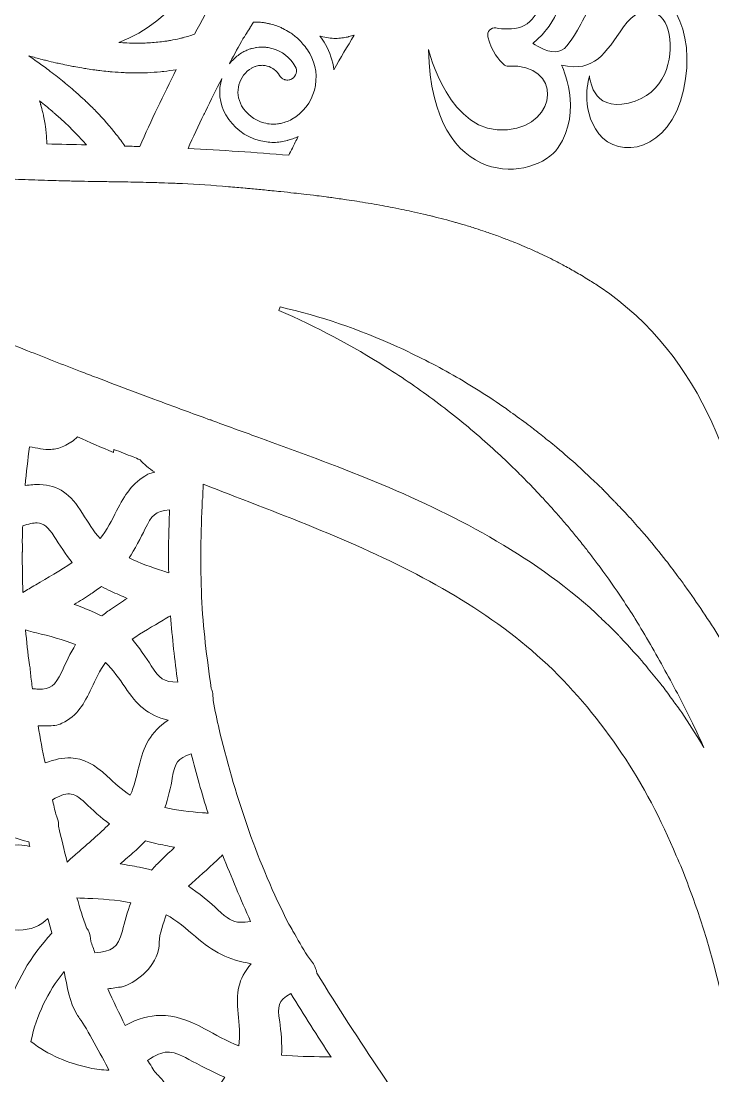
# Model space of a CAD drawing. Header units: millimetres. Extents: x -416 to 1516, y -417 to 43.
# Drawn here: x 455.3 to 493.3, y -119 to -61.1 of the extents above; entities that cross this region are included whole.
import ezdxf

# ---------------------------------------------------------------- set-up
doc = ezdxf.new("R2010")
doc.units = ezdxf.units.MM
doc.header["$MEASUREMENT"] = 0
doc.layers.add('Layer 3', color=7, linetype='Continuous')

msp = doc.modelspace()

# ---------------------------------------------------------------- linework, layer by layer
at = {"layer": 'Layer 3', "lineweight": 0}
for points, knots in [([(463.521, -62.174), (463.455, -62.185), (463.389, -62.197), (463.322, -62.208), (463.321, -62.208), (463.32, -62.208), (463.319, -62.208), (463.067, -62.246), (462.806, -62.275), (462.534, -62.295), (462.272, -62.313), (462, -62.323), (461.719, -62.324), (461.707, -62.324), (461.696, -62.325), (461.684, -62.325), (461.682, -62.325), (461.68, -62.325), (461.678, -62.325), (461.501, -62.325), (461.32, -62.319), (461.139, -62.312), (460.99, -62.306), (460.841, -62.298), (460.69, -62.288), (463.722, -61.117), (465.879, -58.173), (465.879, -54.733), (465.879, -54.552), (465.871, -54.372), (465.859, -54.194), (465.991, -54.403), (466.112, -54.61), (466.227, -54.816), (466.242, -54.843), (466.257, -54.869), (466.271, -54.896), (466.385, -55.102), (466.491, -55.306), (466.587, -55.508), (466.595, -55.524), (466.602, -55.539), (466.609, -55.555), (466.665, -55.675), (466.718, -55.793), (466.768, -55.911), (466.783, -55.945), (466.797, -55.979), (466.811, -56.013), (466.852, -56.113), (466.89, -56.211), (466.927, -56.309), (466.942, -56.351), (466.957, -56.392), (466.972, -56.434), (467.004, -56.525), (467.034, -56.615), (467.062, -56.705), (467.076, -56.748), (467.09, -56.791), (467.102, -56.834), (467.129, -56.925), (467.153, -57.015), (467.176, -57.105), (467.185, -57.144), (467.196, -57.183), (467.205, -57.221), (467.235, -57.346), (467.26, -57.469), (467.281, -57.59), (467.281, -57.592), (467.282, -57.594), (467.282, -57.596), (466.429, -58.982), (465.614, -60.393), (464.841, -61.831), (464.645, -61.903), (464.436, -61.966), (464.221, -62.024), (464.161, -62.039), (464.099, -62.053), (464.039, -62.068), (463.871, -62.108), (463.699, -62.143), (463.521, -62.174)], [0, 0, 0, 0, 1, 1, 1, 2, 2, 2, 3, 3, 3, 4, 4, 4, 5, 5, 5, 6, 6, 6, 7, 7, 7, 8, 8, 8, 9, 9, 9, 10, 10, 10, 11, 11, 11, 12, 12, 12, 13, 13, 13, 14, 14, 14, 15, 15, 15, 16, 16, 16, 17, 17, 17, 18, 18, 18, 19, 19, 19, 20, 20, 20, 21, 21, 21, 22, 22, 22, 23, 23, 23, 24, 24, 24, 25, 25, 25, 26, 26, 26, 27, 27, 27, 28, 28, 28, 28]), ([(490.885, -61.852), (490.674, -60.537), (489.408, -59.956), (488.382, -61.424), (487.357, -62.891), (486.815, -63.931), (484.975, -63.534), (484.975, -63.534), (486.188, -66.023), (484.795, -68.057), (483.559, -69.863), (477.86, -70.587), (477.679, -62.672), (477.679, -62.672), (478.818, -67.419), (482.021, -67.081), (484.87, -66.78), (485.002, -63.427), (482.072, -63.585), (481.969, -63.59), (481.869, -63.552), (481.792, -63.483), (481.57, -63.282), (481.139, -62.803), (480.939, -61.971), (480.873, -61.697), (481.105, -61.445), (481.378, -61.492), (481.763, -61.557), (482.296, -61.591), (482.775, -61.424), (483.649, -61.118), (484.342, -59.65), (482.925, -59.344), (481.911, -59.126), (480.85, -59.706), (480.329, -60.053), (480.146, -60.176), (479.898, -60.115), (479.787, -59.923), (479.787, -59.923), (479.18, -58.872), (479.18, -58.872), (479.067, -58.677), (479.139, -58.427), (479.337, -58.326), (479.959, -58.006), (481.265, -57.395), (482.322, -57.296), (484.282, -57.112), (486.423, -59.814), (483.408, -62.341), (483.408, -62.341), (484.131, -62.83), (484.644, -62.8), (485.156, -62.769), (485.398, -62.372), (485.85, -61.607), (486.302, -60.843), (486.905, -59.161), (488.865, -59.1), (490.825, -59.039), (492.422, -61.515), (491.669, -64.91), (490.915, -68.304), (488.111, -68.701), (487.026, -67.295), (485.94, -65.888), (486.513, -64.115), (486.513, -64.115), (486.513, -64.115), (486.604, -66.102), (488.654, -65.613), (490.704, -65.124), (491.096, -63.167), (490.885, -61.852)], [0, 0, 0, 0, 1, 1, 1, 2, 2, 2, 3, 3, 3, 4, 4, 4, 5, 5, 5, 6, 6, 6, 7, 7, 7, 8, 8, 8, 9, 9, 9, 10, 10, 10, 11, 11, 11, 12, 12, 12, 13, 13, 13, 14, 14, 14, 15, 15, 15, 16, 16, 16, 17, 17, 17, 18, 18, 18, 19, 19, 19, 20, 20, 20, 21, 21, 21, 22, 22, 22, 23, 23, 23, 24, 24, 24, 25, 25, 25, 25]), ([(470.182, -66.501), (470.077, -66.561), (469.966, -66.608), (469.855, -66.648), (469.822, -66.66), (469.788, -66.669), (469.755, -66.679), (469.671, -66.704), (469.586, -66.724), (469.5, -66.738), (469.466, -66.744), (469.431, -66.75), (469.397, -66.754), (469.28, -66.767), (469.162, -66.773), (469.044, -66.765), (468.913, -66.756), (468.781, -66.734), (468.651, -66.698), (468.131, -66.557), (467.697, -66.222), (467.429, -65.755), (467.013, -65.031), (467.264, -64.103), (467.989, -63.688), (467.994, -63.684), (468, -63.682), (468.005, -63.679), (468.057, -63.651), (468.11, -63.627), (468.165, -63.608), (468.186, -63.6), (468.207, -63.594), (468.228, -63.588), (468.271, -63.575), (468.316, -63.565), (468.36, -63.557), (468.381, -63.554), (468.401, -63.55), (468.422, -63.548), (468.485, -63.541), (468.549, -63.538), (468.614, -63.542), (468.614, -63.542), (468.614, -63.542), (468.615, -63.542), (468.687, -63.547), (468.759, -63.559), (468.831, -63.579), (469.118, -63.656), (469.357, -63.841), (469.505, -64.099), (469.524, -64.133), (469.549, -64.163), (469.575, -64.191), (469.582, -64.199), (469.591, -64.206), (469.599, -64.214), (469.619, -64.232), (469.639, -64.249), (469.662, -64.264), (469.672, -64.271), (469.682, -64.277), (469.693, -64.283), (469.716, -64.296), (469.74, -64.307), (469.765, -64.317), (469.775, -64.32), (469.784, -64.325), (469.794, -64.328), (469.83, -64.338), (469.866, -64.346), (469.903, -64.349), (469.903, -64.349), (469.903, -64.349), (469.903, -64.349), (469.945, -64.352), (469.988, -64.347), (470.03, -64.34), (470.042, -64.337), (470.053, -64.335), (470.065, -64.332), (470.104, -64.321), (470.143, -64.307), (470.18, -64.287), (470.182, -64.285), (470.185, -64.285), (470.188, -64.284), (470.428, -64.146), (470.511, -63.84), (470.373, -63.601), (470.092, -63.112), (469.638, -62.761), (469.094, -62.614), (469.09, -62.613), (469.087, -62.613), (469.084, -62.612), (468.997, -62.589), (468.909, -62.573), (468.821, -62.561), (468.797, -62.558), (468.773, -62.555), (468.749, -62.552), (468.579, -62.535), (468.409, -62.538), (468.241, -62.562), (468.218, -62.565), (468.195, -62.57), (468.172, -62.574), (468.117, -62.584), (468.062, -62.595), (468.008, -62.61), (467.982, -62.616), (467.957, -62.624), (467.931, -62.631), (467.877, -62.648), (467.825, -62.667), (467.772, -62.687), (467.75, -62.696), (467.728, -62.704), (467.706, -62.713), (467.632, -62.745), (467.56, -62.78), (467.49, -62.82), (467.307, -62.925), (467.15, -63.055), (467.005, -63.194), (466.917, -63.276), (466.833, -63.362), (466.76, -63.456), (466.759, -63.457), (466.758, -63.458), (466.757, -63.459), (466.776, -63.423), (466.796, -63.387), (466.815, -63.351), (467.04, -62.926), (467.268, -62.501), (467.502, -62.081), (467.526, -62.046), (467.552, -62.006), (467.577, -61.969), (467.605, -61.927), (467.633, -61.886), (467.661, -61.842), (467.672, -61.825), (467.683, -61.809), (467.695, -61.791), (467.704, -61.777), (467.714, -61.762), (467.723, -61.747), (467.739, -61.722), (467.755, -61.696), (467.771, -61.67), (467.778, -61.659), (467.785, -61.648), (467.792, -61.637), (467.806, -61.614), (467.82, -61.593), (467.834, -61.569), (467.842, -61.556), (467.85, -61.543), (467.858, -61.53), (467.865, -61.518), (467.872, -61.506), (467.88, -61.494), (467.888, -61.481), (467.895, -61.469), (467.903, -61.455), (467.937, -61.399), (467.971, -61.341), (468.005, -61.283), (468.028, -61.243), (468.051, -61.205), (468.074, -61.165), (468.074, -61.165), (468.074, -61.165), (468.075, -61.165), (468.207, -61.161), (468.34, -61.168), (468.471, -61.179), (468.521, -61.184), (468.571, -61.19), (468.621, -61.197), (468.7, -61.207), (468.777, -61.221), (468.855, -61.237), (468.916, -61.249), (468.977, -61.26), (469.038, -61.276), (469.144, -61.303), (469.25, -61.336), (469.353, -61.374), (469.402, -61.392), (469.45, -61.411), (469.498, -61.431), (469.561, -61.457), (469.623, -61.487), (469.685, -61.517), (469.82, -61.584), (469.952, -61.658), (470.078, -61.742), (470.079, -61.743), (470.08, -61.743), (470.081, -61.744), (470.157, -61.794), (470.231, -61.847), (470.303, -61.902), (470.387, -61.968), (470.469, -62.035), (470.547, -62.108), (470.571, -62.132), (470.594, -62.156), (470.617, -62.18), (470.699, -62.261), (470.776, -62.347), (470.849, -62.438), (470.87, -62.464), (470.891, -62.489), (470.912, -62.516), (471.001, -62.633), (471.085, -62.756), (471.161, -62.887), (471.513, -63.5), (471.605, -64.214), (471.42, -64.897), (471.235, -65.579), (470.795, -66.149), (470.182, -66.501)], [0, 0, 0, 0, 1, 1, 1, 2, 2, 2, 3, 3, 3, 4, 4, 4, 5, 5, 5, 6, 6, 6, 7, 7, 7, 8, 8, 8, 9, 9, 9, 10, 10, 10, 11, 11, 11, 12, 12, 12, 13, 13, 13, 14, 14, 14, 15, 15, 15, 16, 16, 16, 17, 17, 17, 18, 18, 18, 19, 19, 19, 20, 20, 20, 21, 21, 21, 22, 22, 22, 23, 23, 23, 24, 24, 24, 25, 25, 25, 26, 26, 26, 27, 27, 27, 28, 28, 28, 29, 29, 29, 30, 30, 30, 31, 31, 31, 32, 32, 32, 33, 33, 33, 34, 34, 34, 35, 35, 35, 36, 36, 36, 37, 37, 37, 38, 38, 38, 39, 39, 39, 40, 40, 40, 41, 41, 41, 42, 42, 42, 43, 43, 43, 44, 44, 44, 45, 45, 45, 46, 46, 46, 47, 47, 47, 48, 48, 48, 49, 49, 49, 50, 50, 50, 51, 51, 51, 52, 52, 52, 53, 53, 53, 54, 54, 54, 55, 55, 55, 56, 56, 56, 57, 57, 57, 58, 58, 58, 59, 59, 59, 60, 60, 60, 61, 61, 61, 62, 62, 62, 63, 63, 63, 64, 64, 64, 65, 65, 65, 66, 66, 66, 67, 67, 67, 68, 68, 68, 69, 69, 69, 70, 70, 70, 71, 71, 71, 72, 72, 72, 73, 73, 73, 74, 74, 74, 75, 75, 75, 76, 76, 76, 76]), ([(473.609, -61.878), (473.608, -61.878), (473.608, -61.879), (473.608, -61.879), (473.607, -61.88), (473.607, -61.88), (473.607, -61.881), (473.225, -62.508), (472.852, -63.14), (472.488, -63.779), (472.431, -63.296), (472.279, -62.824), (472.029, -62.389), (471.938, -62.23), (471.835, -62.08), (471.727, -61.936), (471.749, -61.942), (471.77, -61.951), (471.793, -61.957), (472.056, -62.028), (472.322, -62.063), (472.587, -62.063), (472.587, -62.063), (472.587, -62.063), (472.587, -62.063), (472.587, -62.063), (472.587, -62.063), (472.587, -62.063), (472.587, -62.063), (472.588, -62.063), (472.588, -62.063), (472.588, -62.063), (472.588, -62.063), (472.588, -62.063), (472.589, -62.063), (472.589, -62.063), (472.59, -62.063), (472.59, -62.063), (472.591, -62.063), (472.591, -62.063), (472.706, -62.063), (472.82, -62.053), (472.933, -62.039), (472.933, -62.039), (472.933, -62.039), (472.933, -62.039), (472.934, -62.039), (472.935, -62.039), (472.935, -62.039), (472.964, -62.036), (472.992, -62.032), (473.021, -62.027), (473.022, -62.027), (473.022, -62.027), (473.023, -62.027), (473.023, -62.027), (473.023, -62.027), (473.023, -62.027), (473.116, -62.012), (473.208, -61.994), (473.299, -61.971), (473.299, -61.971), (473.3, -61.971), (473.3, -61.97), (473.308, -61.968), (473.316, -61.967), (473.324, -61.965), (473.324, -61.965), (473.324, -61.965), (473.325, -61.965), (473.41, -61.942), (473.495, -61.916), (473.578, -61.887), (473.58, -61.886), (473.582, -61.886), (473.584, -61.885), (473.592, -61.882), (473.6, -61.881), (473.609, -61.878)], [0, 0, 0, 0, 1, 1, 1, 2, 2, 2, 3, 3, 3, 4, 4, 4, 5, 5, 5, 6, 6, 6, 7, 7, 7, 8, 8, 8, 9, 9, 9, 10, 10, 10, 11, 11, 11, 12, 12, 12, 13, 13, 13, 14, 14, 14, 15, 15, 15, 16, 16, 16, 17, 17, 17, 18, 18, 18, 19, 19, 19, 20, 20, 20, 21, 21, 21, 22, 22, 22, 23, 23, 23, 24, 24, 24, 25, 25, 25, 26, 26, 26, 26]), ([(458.913, -65.542), (458.908, -65.538), (458.903, -65.533), (458.899, -65.529), (458.897, -65.527), (458.896, -65.526), (458.894, -65.525), (458.893, -65.523), (458.892, -65.522), (458.891, -65.521), (458.821, -65.455), (458.749, -65.388), (458.677, -65.322), (458.676, -65.321), (458.675, -65.32), (458.674, -65.319), (458.672, -65.317), (458.67, -65.315), (458.668, -65.313), (458.662, -65.308), (458.656, -65.302), (458.65, -65.297), (458.574, -65.226), (458.495, -65.156), (458.417, -65.087), (458.412, -65.082), (458.406, -65.078), (458.402, -65.074), (458.4, -65.072), (458.398, -65.071), (458.397, -65.07), (458.396, -65.069), (458.395, -65.068), (458.394, -65.067), (458.162, -64.861), (457.922, -64.656), (457.674, -64.452), (457.672, -64.451), (457.671, -64.45), (457.67, -64.449), (457.667, -64.447), (457.665, -64.445), (457.663, -64.443), (457.647, -64.431), (457.632, -64.418), (457.617, -64.405), (457.615, -64.404), (457.614, -64.403), (457.613, -64.402), (457.612, -64.401), (457.611, -64.401), (457.61, -64.4), (457.36, -64.197), (457.101, -63.995), (456.835, -63.796), (456.833, -63.795), (456.832, -63.793), (456.83, -63.792), (456.827, -63.79), (456.824, -63.788), (456.821, -63.786), (456.812, -63.779), (456.804, -63.771), (456.794, -63.764), (456.787, -63.759), (456.781, -63.754), (456.774, -63.749), (456.768, -63.745), (456.762, -63.74), (456.756, -63.736), (456.754, -63.734), (456.752, -63.733), (456.75, -63.732), (456.749, -63.731), (456.747, -63.73), (456.746, -63.729), (456.637, -63.648), (456.526, -63.567), (456.414, -63.487), (456.413, -63.486), (456.411, -63.485), (456.41, -63.484), (456.408, -63.482), (456.406, -63.481), (456.404, -63.48), (456.19, -63.325), (455.973, -63.171), (455.749, -63.02), (455.756, -63.022), (455.763, -63.023), (455.771, -63.026), (456.01, -63.094), (456.247, -63.158), (456.484, -63.22), (456.568, -63.241), (456.651, -63.261), (456.735, -63.282), (456.895, -63.322), (457.056, -63.361), (457.216, -63.398), (457.312, -63.42), (457.407, -63.441), (457.503, -63.461), (457.65, -63.494), (457.796, -63.525), (457.942, -63.554), (458.04, -63.573), (458.137, -63.592), (458.235, -63.61), (458.377, -63.637), (458.519, -63.662), (458.66, -63.686), (458.757, -63.702), (458.853, -63.718), (458.949, -63.732), (459.092, -63.754), (459.233, -63.774), (459.375, -63.793), (459.466, -63.805), (459.557, -63.818), (459.647, -63.829), (459.8, -63.847), (459.95, -63.862), (460.101, -63.876), (460.177, -63.884), (460.254, -63.893), (460.329, -63.899), (460.55, -63.917), (460.769, -63.932), (460.985, -63.942), (461.088, -63.946), (461.187, -63.946), (461.289, -63.949), (461.421, -63.952), (461.554, -63.958), (461.684, -63.958), (461.877, -63.958), (462.066, -63.954), (462.253, -63.946), (462.254, -63.946), (462.255, -63.946), (462.256, -63.946), (462.257, -63.946), (462.257, -63.946), (462.258, -63.946), (462.504, -63.936), (462.742, -63.916), (462.977, -63.893), (462.977, -63.893), (462.977, -63.893), (462.977, -63.893), (463.038, -63.887), (463.099, -63.88), (463.159, -63.873), (463.159, -63.873), (463.159, -63.873), (463.16, -63.873), (463.387, -63.847), (463.611, -63.817), (463.828, -63.779), (463.828, -63.779), (463.829, -63.779), (463.829, -63.779), (463.833, -63.778), (463.838, -63.778), (463.842, -63.777), (463.14, -65.165), (462.467, -66.569), (461.838, -67.997), (461.566, -67.988), (461.294, -67.979), (461.023, -67.97), (460.875, -67.757), (460.718, -67.543), (460.551, -67.33), (460.217, -66.904), (459.846, -66.48), (459.439, -66.06), (459.436, -66.057), (459.432, -66.053), (459.429, -66.05), (459.264, -65.88), (459.09, -65.711), (458.913, -65.542)], [0, 0, 0, 0, 1, 1, 1, 2, 2, 2, 3, 3, 3, 4, 4, 4, 5, 5, 5, 6, 6, 6, 7, 7, 7, 8, 8, 8, 9, 9, 9, 10, 10, 10, 11, 11, 11, 12, 12, 12, 13, 13, 13, 14, 14, 14, 15, 15, 15, 16, 16, 16, 17, 17, 17, 18, 18, 18, 19, 19, 19, 20, 20, 20, 21, 21, 21, 22, 22, 22, 23, 23, 23, 24, 24, 24, 25, 25, 25, 26, 26, 26, 27, 27, 27, 28, 28, 28, 29, 29, 29, 30, 30, 30, 31, 31, 31, 32, 32, 32, 33, 33, 33, 34, 34, 34, 35, 35, 35, 36, 36, 36, 37, 37, 37, 38, 38, 38, 39, 39, 39, 40, 40, 40, 41, 41, 41, 42, 42, 42, 43, 43, 43, 44, 44, 44, 45, 45, 45, 46, 46, 46, 47, 47, 47, 48, 48, 48, 49, 49, 49, 50, 50, 50, 51, 51, 51, 52, 52, 52, 53, 53, 53, 54, 54, 54, 55, 55, 55, 56, 56, 56, 57, 57, 57, 58, 58, 58, 59, 59, 59, 60, 60, 60, 61, 61, 61, 61]), ([(428.726, -63.892), (428.842, -63.977), (428.958, -64.06), (429.076, -64.142), (429.076, -64.142), (429.076, -64.142), (429.076, -64.142), (429.114, -64.169), (429.153, -64.194), (429.191, -64.22), (429.192, -64.221), (429.192, -64.221), (429.192, -64.221), (431.014, -65.47), (432.992, -66.366), (435.08, -67.048), (435.094, -67.053), (435.108, -67.058), (435.122, -67.062), (435.355, -67.138), (435.59, -67.211), (435.826, -67.281), (435.869, -67.294), (435.912, -67.307), (435.955, -67.32), (436.171, -67.384), (436.389, -67.446), (436.608, -67.506), (436.673, -67.524), (436.738, -67.542), (436.804, -67.56), (437.007, -67.615), (437.21, -67.668), (437.415, -67.72), (437.499, -67.741), (437.584, -67.762), (437.669, -67.783), (437.859, -67.83), (438.049, -67.876), (438.24, -67.921), (438.345, -67.945), (438.45, -67.968), (438.554, -67.992), (438.73, -68.032), (438.905, -68.071), (439.082, -68.109), (439.21, -68.137), (439.339, -68.163), (439.467, -68.19), (439.624, -68.223), (439.779, -68.256), (439.936, -68.287), (440.104, -68.321), (440.272, -68.353), (440.44, -68.385), (440.561, -68.409), (440.682, -68.433), (440.804, -68.456), (441.097, -68.511), (441.391, -68.564), (441.686, -68.617), (441.687, -68.617), (441.689, -68.617), (441.69, -68.617), (442.917, -68.835), (444.111, -69.006), (445.288, -69.146), (445.398, -69.16), (445.509, -69.175), (445.619, -69.187), (445.656, -69.192), (445.692, -69.195), (445.729, -69.199), (446.172, -69.248), (446.612, -69.293), (447.051, -69.335), (447.08, -69.337), (447.11, -69.341), (447.139, -69.344), (447.274, -69.356), (447.409, -69.368), (447.545, -69.379), (447.91, -69.412), (448.274, -69.442), (448.638, -69.469), (448.658, -69.47), (448.678, -69.472), (448.698, -69.474), (448.7, -69.474), (448.701, -69.474), (448.703, -69.474), (449.084, -69.502), (449.466, -69.529), (449.847, -69.553), (449.993, -69.562), (450.139, -69.571), (450.285, -69.58), (450.288, -69.58), (450.291, -69.58), (450.294, -69.58), (450.441, -69.589), (450.589, -69.596), (450.736, -69.604), (450.906, -69.614), (451.076, -69.624), (451.246, -69.633), (451.497, -69.646), (451.749, -69.659), (452.001, -69.671), (452.013, -69.671), (452.026, -69.672), (452.038, -69.673), (452.056, -69.673), (452.074, -69.674), (452.092, -69.675), (452.093, -69.675), (452.094, -69.675), (452.095, -69.675), (452.126, -69.677), (452.157, -69.678), (452.188, -69.68), (452.189, -69.68), (452.19, -69.68), (452.191, -69.68), (452.654, -69.701), (453.121, -69.721), (453.589, -69.739), (453.589, -69.739), (453.59, -69.739), (453.59, -69.739), (453.69, -69.743), (453.79, -69.746), (453.89, -69.75), (453.892, -69.75), (453.894, -69.75), (453.896, -69.75), (454.388, -69.769), (454.882, -69.786), (455.38, -69.804), (455.846, -69.82), (456.315, -69.836), (456.79, -69.852), (457.201, -69.866), (457.602, -69.876), (457.998, -69.885), (458.141, -69.889), (458.28, -69.891), (458.421, -69.894), (458.681, -69.899), (458.94, -69.904), (459.196, -69.909), (459.41, -69.912), (459.621, -69.915), (459.832, -69.919), (460.105, -69.923), (460.378, -69.927), (460.649, -69.931), (460.885, -69.935), (461.121, -69.939), (461.357, -69.944), (461.52, -69.947), (461.685, -69.95), (461.849, -69.954), (462.078, -69.958), (462.309, -69.965), (462.54, -69.971), (462.696, -69.975), (462.852, -69.979), (463.009, -69.984), (463.262, -69.992), (463.519, -70.003), (463.777, -70.014), (463.911, -70.019), (464.044, -70.024), (464.18, -70.03), (464.99, -70.068), (465.826, -70.121), (466.71, -70.199), (467.011, -70.225), (467.314, -70.253), (467.616, -70.28), (467.709, -70.289), (467.801, -70.297), (467.893, -70.305), (468.022, -70.317), (468.15, -70.329), (468.279, -70.342), (468.548, -70.367), (468.818, -70.393), (469.089, -70.42), (469.253, -70.437), (469.417, -70.453), (469.581, -70.47), (469.821, -70.495), (470.061, -70.521), (470.301, -70.548), (470.478, -70.567), (470.655, -70.587), (470.832, -70.607), (471.07, -70.635), (471.308, -70.664), (471.547, -70.694), (471.718, -70.715), (471.889, -70.735), (472.06, -70.758), (472.164, -70.771), (472.269, -70.787), (472.373, -70.801), (472.644, -70.837), (472.916, -70.874), (473.187, -70.914), (473.376, -70.941), (473.565, -70.972), (473.754, -71.002), (473.962, -71.034), (474.171, -71.067), (474.379, -71.101), (474.588, -71.136), (474.796, -71.174), (475.004, -71.211), (475.192, -71.245), (475.38, -71.279), (475.568, -71.315), (475.784, -71.356), (476, -71.398), (476.215, -71.442), (476.393, -71.479), (476.571, -71.517), (476.749, -71.556), (476.97, -71.604), (477.191, -71.651), (477.41, -71.703), (477.56, -71.738), (477.708, -71.776), (477.857, -71.813), (477.873, -71.816), (477.888, -71.82), (477.904, -71.824), (478.322, -71.927), (478.739, -72.037), (479.153, -72.155), (479.222, -72.174), (479.29, -72.194), (479.358, -72.213), (479.449, -72.239), (479.541, -72.263), (479.632, -72.29), (479.85, -72.355), (480.067, -72.426), (480.285, -72.495), (480.451, -72.549), (480.618, -72.602), (480.784, -72.658), (480.999, -72.731), (481.214, -72.806), (481.427, -72.884), (481.546, -72.927), (481.665, -72.972), (481.783, -73.017), (481.83, -73.034), (481.877, -73.051), (481.924, -73.069), (482.136, -73.15), (482.347, -73.232), (482.557, -73.318), (482.724, -73.386), (482.889, -73.459), (483.055, -73.53), (483.261, -73.619), (483.467, -73.706), (483.671, -73.8), (483.672, -73.8), (483.672, -73.801), (483.673, -73.801), (483.994, -73.949), (484.311, -74.104), (484.627, -74.265), (484.766, -74.337), (484.904, -74.412), (485.042, -74.486), (485.273, -74.61), (485.503, -74.737), (485.731, -74.868), (485.85, -74.937), (485.969, -75.005), (486.087, -75.076), (486.214, -75.152), (486.339, -75.23), (486.465, -75.307), (486.674, -75.438), (486.883, -75.57), (487.089, -75.708), (487.094, -75.711), (487.099, -75.714), (487.104, -75.717), (487.104, -75.717), (487.105, -75.718), (487.105, -75.718), (492.747, -79.507), (494.99, -86.137), (495.504, -92.358), (495.658, -94.215), (495.461, -95.828), (495.04, -97.308), (494.597, -96.516), (494.141, -95.734), (493.668, -94.967), (493.06, -93.994), (492.428, -93.048), (491.745, -92.094), (491.609, -91.903), (491.465, -91.717), (491.323, -91.529), (491.119, -91.253), (490.918, -90.974), (490.706, -90.703), (490.706, -90.703), (490.706, -90.703), (490.706, -90.703), (490.369, -90.271), (490.022, -89.847), (489.668, -89.43), (489.665, -89.426), (489.661, -89.422), (489.658, -89.418), (489.656, -89.416), (489.655, -89.415), (489.653, -89.413), (489.653, -89.412), (489.652, -89.411), (489.651, -89.411), (489.641, -89.398), (489.631, -89.385), (489.62, -89.373), (489.617, -89.368), (489.613, -89.363), (489.609, -89.359), (489.546, -89.284), (489.478, -89.213), (489.414, -89.139), (489.411, -89.135), (489.407, -89.131), (489.404, -89.127), (489.385, -89.105), (489.365, -89.084), (489.346, -89.062), (489.345, -89.06), (489.343, -89.058), (489.342, -89.057), (489.091, -88.767), (488.838, -88.479), (488.579, -88.197), (488.575, -88.194), (488.572, -88.19), (488.569, -88.187), (488.566, -88.184), (488.564, -88.182), (488.562, -88.179), (488.562, -88.179), (488.561, -88.179), (488.561, -88.178), (488.356, -87.956), (488.145, -87.74), (487.936, -87.523), (487.933, -87.52), (487.93, -87.517), (487.928, -87.514), (487.906, -87.491), (487.884, -87.468), (487.862, -87.445), (487.721, -87.299), (487.582, -87.151), (487.439, -87.007), (487.378, -86.946), (487.32, -86.882), (487.258, -86.821), (487.258, -86.821), (487.258, -86.821), (487.258, -86.821), (487.258, -86.821), (487.258, -86.821), (487.258, -86.821), (487.255, -86.818), (487.253, -86.815), (487.25, -86.813), (487.017, -86.582), (486.776, -86.361), (486.538, -86.136), (486.44, -86.044), (486.344, -85.949), (486.245, -85.858), (486.242, -85.855), (486.238, -85.851), (486.234, -85.848), (486.231, -85.845), (486.228, -85.843), (486.226, -85.84), (486.225, -85.84), (486.224, -85.839), (486.223, -85.838), (486.156, -85.776), (486.091, -85.71), (486.023, -85.648), (486.022, -85.647), (486.021, -85.646), (486.02, -85.645), (485.646, -85.304), (485.264, -84.973), (484.878, -84.647), (484.832, -84.606), (484.786, -84.565), (484.738, -84.525), (484.721, -84.51), (484.704, -84.494), (484.686, -84.479), (484.683, -84.477), (484.68, -84.475), (484.678, -84.473), (484.605, -84.412), (484.528, -84.355), (484.455, -84.295), (484.432, -84.276), (484.408, -84.258), (484.386, -84.239), (484.153, -84.05), (483.919, -83.863), (483.683, -83.679), (483.674, -83.671), (483.664, -83.663), (483.655, -83.656), (483.603, -83.616), (483.553, -83.573), (483.501, -83.534), (483.443, -83.489), (483.388, -83.441), (483.329, -83.396), (483.304, -83.377), (483.277, -83.359), (483.251, -83.339), (483.217, -83.313), (483.182, -83.289), (483.148, -83.264), (482.831, -83.025), (482.51, -82.792), (482.187, -82.562), (482.101, -82.502), (482.018, -82.437), (481.932, -82.376), (480.99, -81.717), (480.017, -81.106), (479.026, -80.533), (478.031, -79.966), (477.007, -79.454), (475.973, -78.977), (473.898, -78.033), (471.739, -77.294), (469.539, -76.798), (469.539, -76.798), (469.539, -76.799), (469.539, -76.799), (469.539, -76.799), (469.539, -76.799), (469.539, -76.799), (469.539, -76.799), (469.539, -76.799), (469.538, -76.799), (469.538, -76.799), (469.538, -76.799), (469.538, -76.799), (469.538, -76.799), (469.538, -76.798), (469.538, -76.798), (469.538, -76.798), (469.538, -76.799), (469.538, -76.799), (469.538, -76.799), (469.538, -76.799), (469.538, -76.799), (469.538, -76.799), (469.538, -76.799), (469.538, -76.798), (469.538, -76.798), (469.538, -76.799), (469.538, -76.799), (469.538, -76.799), (469.477, -76.985), (469.477, -76.985), (471.532, -77.884), (473.497, -78.929), (475.362, -80.11), (476.293, -80.701), (477.2, -81.325), (478.075, -81.987), (478.956, -82.64), (479.812, -83.323), (480.63, -84.047), (481.015, -84.384), (481.392, -84.728), (481.765, -85.077), (481.892, -85.197), (482.016, -85.32), (482.143, -85.441), (482.383, -85.672), (482.622, -85.903), (482.856, -86.139), (483.007, -86.291), (483.156, -86.446), (483.305, -86.6), (483.507, -86.809), (483.708, -87.02), (483.905, -87.232), (484.064, -87.404), (484.222, -87.577), (484.379, -87.751), (484.558, -87.95), (484.734, -88.151), (484.91, -88.353), (485.072, -88.541), (485.235, -88.729), (485.394, -88.92), (485.554, -89.111), (485.71, -89.304), (485.867, -89.498), (486.032, -89.701), (486.197, -89.904), (486.358, -90.11), (486.497, -90.288), (486.632, -90.47), (486.769, -90.651), (487.2, -91.222), (487.621, -91.8), (488.024, -92.39), (488.122, -92.535), (488.219, -92.682), (488.317, -92.828), (488.555, -93.187), (488.793, -93.547), (489.021, -93.912), (489.021, -93.913), (489.022, -93.914), (489.022, -93.915), (489.586, -94.821), (490.125, -95.783), (490.653, -96.738), (491.183, -97.691), (491.689, -98.653), (492.16, -99.625), (492.377, -100.067), (492.582, -100.514), (492.781, -100.962), (492.781, -100.962), (492.554, -100.559), (492.554, -100.559), (492.554, -100.559), (491.575, -99.052), (491.575, -99.052), (491.414, -98.819), (491.241, -98.596), (491.075, -98.367), (490.894, -98.12), (490.72, -97.868), (490.532, -97.625), (490.53, -97.622), (490.528, -97.62), (490.526, -97.617), (490.524, -97.615), (490.523, -97.614), (490.522, -97.612), (490.522, -97.612), (490.521, -97.611), (490.52, -97.61), (490.504, -97.589), (490.486, -97.568), (490.469, -97.546), (490.467, -97.543), (490.464, -97.54), (490.462, -97.537), (490.226, -97.236), (489.981, -96.942), (489.736, -96.647), (489.629, -96.519), (489.528, -96.386), (489.419, -96.259), (489.418, -96.257), (489.416, -96.255), (489.415, -96.253), (489.415, -96.253), (489.415, -96.253), (489.415, -96.253), (489.415, -96.253), (489.415, -96.253), (489.415, -96.253), (489.415, -96.253), (489.415, -96.253), (489.415, -96.253), (489.413, -96.25), (489.41, -96.248), (489.408, -96.245), (489.407, -96.244), (489.405, -96.242), (489.404, -96.241), (489.403, -96.24), (489.402, -96.239), (489.402, -96.238), (489.358, -96.188), (489.313, -96.139), (489.269, -96.089), (489.268, -96.088), (489.267, -96.086), (489.265, -96.084), (488.973, -95.75), (488.672, -95.422), (488.367, -95.098), (488.311, -95.039), (488.258, -94.976), (488.202, -94.916), (488.193, -94.907), (488.185, -94.897), (488.176, -94.888), (488.176, -94.888), (488.176, -94.888), (488.176, -94.888), (488.174, -94.886), (488.171, -94.884), (488.169, -94.882), (488.168, -94.88), (488.167, -94.879), (488.166, -94.878), (488.165, -94.877), (488.164, -94.877), (488.164, -94.876), (488.145, -94.857), (488.126, -94.838), (488.107, -94.819), (488.105, -94.817), (488.102, -94.814), (488.1, -94.812), (487.81, -94.514), (487.51, -94.225), (487.209, -93.937), (487.095, -93.829), (486.988, -93.714), (486.874, -93.607), (486.869, -93.603), (486.865, -93.599), (486.861, -93.595), (485.061, -91.971), (483.087, -90.583), (481.031, -89.417), (476.917, -87.062), (472.56, -85.486), (468.315, -83.941), (467.458, -83.632), (466.603, -83.321), (465.749, -83.009), (465.749, -83.005), (465.75, -83.001), (465.75, -82.998), (465.726, -82.993), (465.701, -82.988), (465.677, -82.983), (465.645, -82.971), (465.612, -82.959), (465.579, -82.947), (465.149, -82.79), (464.719, -82.632), (464.289, -82.474), (463.727, -82.267), (463.166, -82.06), (462.605, -81.851), (462.217, -81.707), (461.829, -81.562), (461.441, -81.416), (460.785, -81.17), (460.131, -80.922), (459.477, -80.672), (459.179, -80.558), (458.88, -80.445), (458.582, -80.33), (457.615, -79.957), (456.65, -79.58), (455.689, -79.197), (451.527, -77.538), (447.428, -75.75), (443.469, -73.708), (439.513, -71.665), (435.696, -69.368), (432.143, -66.72), (432.141, -66.719), (432.14, -66.718), (432.138, -66.716), (431.69, -66.382), (431.248, -66.039), (430.81, -65.692), (430.721, -65.621), (430.633, -65.55), (430.544, -65.479), (430.386, -65.352), (430.231, -65.221), (430.074, -65.092), (429.804, -64.871), (429.531, -64.652), (429.265, -64.426), (429.264, -64.425), (429.264, -64.425), (429.263, -64.424), (429.263, -64.424), (429.263, -64.424), (429.263, -64.424), (428.894, -64.111), (428.529, -63.795), (428.168, -63.473), (428.352, -63.618), (428.538, -63.756), (428.726, -63.892)], [0, 0, 0, 0, 1, 1, 1, 2, 2, 2, 3, 3, 3, 4, 4, 4, 5, 5, 5, 6, 6, 6, 7, 7, 7, 8, 8, 8, 9, 9, 9, 10, 10, 10, 11, 11, 11, 12, 12, 12, 13, 13, 13, 14, 14, 14, 15, 15, 15, 16, 16, 16, 17, 17, 17, 18, 18, 18, 19, 19, 19, 20, 20, 20, 21, 21, 21, 22, 22, 22, 23, 23, 23, 24, 24, 24, 25, 25, 25, 26, 26, 26, 27, 27, 27, 28, 28, 28, 29, 29, 29, 30, 30, 30, 31, 31, 31, 32, 32, 32, 33, 33, 33, 34, 34, 34, 35, 35, 35, 36, 36, 36, 37, 37, 37, 38, 38, 38, 39, 39, 39, 40, 40, 40, 41, 41, 41, 42, 42, 42, 43, 43, 43, 44, 44, 44, 45, 45, 45, 46, 46, 46, 47, 47, 47, 48, 48, 48, 49, 49, 49, 50, 50, 50, 51, 51, 51, 52, 52, 52, 53, 53, 53, 54, 54, 54, 55, 55, 55, 56, 56, 56, 57, 57, 57, 58, 58, 58, 59, 59, 59, 60, 60, 60, 61, 61, 61, 62, 62, 62, 63, 63, 63, 64, 64, 64, 65, 65, 65, 66, 66, 66, 67, 67, 67, 68, 68, 68, 69, 69, 69, 70, 70, 70, 71, 71, 71, 72, 72, 72, 73, 73, 73, 74, 74, 74, 75, 75, 75, 76, 76, 76, 77, 77, 77, 78, 78, 78, 79, 79, 79, 80, 80, 80, 81, 81, 81, 82, 82, 82, 83, 83, 83, 84, 84, 84, 85, 85, 85, 86, 86, 86, 87, 87, 87, 88, 88, 88, 89, 89, 89, 90, 90, 90, 91, 91, 91, 92, 92, 92, 93, 93, 93, 94, 94, 94, 95, 95, 95, 96, 96, 96, 97, 97, 97, 98, 98, 98, 99, 99, 99, 100, 100, 100, 101, 101, 101, 102, 102, 102, 103, 103, 103, 104, 104, 104, 105, 105, 105, 106, 106, 106, 107, 107, 107, 108, 108, 108, 109, 109, 109, 110, 110, 110, 111, 111, 111, 112, 112, 112, 113, 113, 113, 114, 114, 114, 115, 115, 115, 116, 116, 116, 117, 117, 117, 118, 118, 118, 119, 119, 119, 120, 120, 120, 121, 121, 121, 122, 122, 122, 123, 123, 123, 124, 124, 124, 125, 125, 125, 126, 126, 126, 127, 127, 127, 128, 128, 128, 129, 129, 129, 130, 130, 130, 131, 131, 131, 132, 132, 132, 133, 133, 133, 134, 134, 134, 135, 135, 135, 136, 136, 136, 137, 137, 137, 138, 138, 138, 139, 139, 139, 140, 140, 140, 141, 141, 141, 142, 142, 142, 143, 143, 143, 144, 144, 144, 145, 145, 145, 146, 146, 146, 147, 147, 147, 148, 148, 148, 149, 149, 149, 150, 150, 150, 151, 151, 151, 152, 152, 152, 153, 153, 153, 154, 154, 154, 155, 155, 155, 156, 156, 156, 157, 157, 157, 158, 158, 158, 159, 159, 159, 160, 160, 160, 161, 161, 161, 162, 162, 162, 163, 163, 163, 164, 164, 164, 165, 165, 165, 166, 166, 166, 167, 167, 167, 168, 168, 168, 169, 169, 169, 170, 170, 170, 171, 171, 171, 172, 172, 172, 173, 173, 173, 174, 174, 174, 175, 175, 175, 176, 176, 176, 177, 177, 177, 178, 178, 178, 179, 179, 179, 180, 180, 180, 181, 181, 181, 182, 182, 182, 183, 183, 183, 184, 184, 184, 185, 185, 185, 186, 186, 186, 187, 187, 187, 188, 188, 188, 189, 189, 189, 190, 190, 190, 191, 191, 191, 192, 192, 192, 193, 193, 193, 194, 194, 194, 195, 195, 195, 196, 196, 196, 197, 197, 197, 198, 198, 198, 199, 199, 199, 200, 200, 200, 201, 201, 201, 202, 202, 202, 203, 203, 203, 204, 204, 204, 205, 205, 205, 206, 206, 206, 207, 207, 207, 208, 208, 208, 209, 209, 209, 210, 210, 210, 211, 211, 211, 212, 212, 212, 213, 213, 213, 214, 214, 214, 215, 215, 215, 216, 216, 216, 217, 217, 217, 218, 218, 218, 219, 219, 219, 220, 220, 220, 221, 221, 221, 222, 222, 222, 223, 223, 223, 224, 224, 224, 225, 225, 225, 226, 226, 226, 227, 227, 227, 228, 228, 228, 229, 229, 229, 230, 230, 230, 231, 231, 231, 232, 232, 232, 233, 233, 233, 234, 234, 234, 235, 235, 235, 236, 236, 236, 237, 237, 237, 238, 238, 238, 238]), ([(465.363, -66.231), (465.39, -66.176), (465.417, -66.121), (465.444, -66.066), (465.737, -65.461), (466.035, -64.86), (466.341, -64.264), (466.144, -64.906), (466.2, -65.625), (466.56, -66.252), (466.961, -66.952), (467.611, -67.453), (468.389, -67.663), (468.651, -67.735), (468.918, -67.77), (469.183, -67.77), (469.183, -67.77), (469.183, -67.77), (469.183, -67.77), (469.183, -67.77), (469.183, -67.77), (469.183, -67.77), (469.183, -67.77), (469.183, -67.77), (469.183, -67.77), (469.183, -67.77), (469.184, -67.77), (469.184, -67.77), (469.185, -67.77), (469.187, -67.769), (469.189, -67.769), (469.189, -67.769), (469.189, -67.769), (469.19, -67.769), (469.316, -67.769), (469.441, -67.759), (469.566, -67.742), (469.566, -67.742), (469.566, -67.742), (469.566, -67.742), (469.574, -67.741), (469.582, -67.739), (469.591, -67.737), (469.591, -67.737), (469.592, -67.737), (469.592, -67.737), (469.712, -67.72), (469.83, -67.695), (469.947, -67.663), (469.947, -67.662), (469.948, -67.662), (469.948, -67.662), (469.949, -67.662), (469.95, -67.662), (469.951, -67.662), (469.957, -67.66), (469.964, -67.657), (469.97, -67.656), (469.971, -67.655), (469.972, -67.655), (469.972, -67.655), (470.062, -67.63), (470.15, -67.603), (470.237, -67.569), (470.238, -67.569), (470.238, -67.569), (470.238, -67.569), (470.336, -67.532), (470.433, -67.491), (470.528, -67.443), (470.422, -67.655), (470.317, -67.867), (470.211, -68.08), (470.146, -68.212), (470.078, -68.343), (470.013, -68.476), (468.171, -68.315), (466.33, -68.198), (464.487, -68.109), (464.771, -67.479), (465.064, -66.853), (465.363, -66.231)], [0, 0, 0, 0, 1, 1, 1, 2, 2, 2, 3, 3, 3, 4, 4, 4, 5, 5, 5, 6, 6, 6, 7, 7, 7, 8, 8, 8, 9, 9, 9, 10, 10, 10, 11, 11, 11, 12, 12, 12, 13, 13, 13, 14, 14, 14, 15, 15, 15, 16, 16, 16, 17, 17, 17, 18, 18, 18, 19, 19, 19, 20, 20, 20, 21, 21, 21, 22, 22, 22, 23, 23, 23, 24, 24, 24, 25, 25, 25, 26, 26, 26, 27, 27, 27, 27]), ([(458.914, -67.907), (458.191, -67.887), (457.468, -67.869), (456.743, -67.851), (456.74, -67.653), (456.729, -67.457), (456.711, -67.262), (456.71, -67.257), (456.71, -67.253), (456.709, -67.248), (456.709, -67.248), (456.709, -67.247), (456.709, -67.246), (456.705, -67.204), (456.697, -67.163), (456.693, -67.121), (456.691, -67.109), (456.69, -67.096), (456.688, -67.083), (456.677, -66.99), (456.666, -66.897), (456.653, -66.805), (456.647, -66.769), (456.644, -66.732), (456.638, -66.696), (456.638, -66.691), (456.636, -66.687), (456.636, -66.682), (456.635, -66.681), (456.635, -66.68), (456.635, -66.68), (456.614, -66.553), (456.586, -66.428), (456.56, -66.303), (456.558, -66.294), (456.556, -66.285), (456.554, -66.277), (456.543, -66.226), (456.534, -66.173), (456.522, -66.122), (456.522, -66.122), (456.522, -66.121), (456.522, -66.121), (456.488, -65.978), (456.447, -65.839), (456.406, -65.699), (456.404, -65.694), (456.403, -65.688), (456.401, -65.682), (456.392, -65.653), (456.386, -65.623), (456.377, -65.594), (456.367, -65.561), (456.359, -65.526), (456.348, -65.492), (456.348, -65.493), (456.349, -65.493), (456.349, -65.493), (456.581, -65.676), (456.804, -65.861), (457.02, -66.046), (457.065, -66.083), (457.108, -66.121), (457.151, -66.159), (457.323, -66.308), (457.488, -66.457), (457.65, -66.607), (457.705, -66.658), (457.76, -66.709), (457.814, -66.761), (457.963, -66.902), (458.105, -67.044), (458.244, -67.186), (458.295, -67.237), (458.348, -67.289), (458.397, -67.341), (458.576, -67.528), (458.748, -67.715), (458.91, -67.903), (458.911, -67.904), (458.912, -67.906), (458.914, -67.907)], [0, 0, 0, 0, 1, 1, 1, 2, 2, 2, 3, 3, 3, 4, 4, 4, 5, 5, 5, 6, 6, 6, 7, 7, 7, 8, 8, 8, 9, 9, 9, 10, 10, 10, 11, 11, 11, 12, 12, 12, 13, 13, 13, 14, 14, 14, 15, 15, 15, 16, 16, 16, 17, 17, 17, 18, 18, 18, 19, 19, 19, 20, 20, 20, 21, 21, 21, 22, 22, 22, 23, 23, 23, 24, 24, 24, 25, 25, 25, 26, 26, 26, 27, 27, 27, 27]), ([(462.275, -85.977), (461.431, -86.476), (461.019, -87.089), (460.571, -87.985), (460.332, -88.463), (460.015, -89.064), (459.675, -89.509), (459.282, -89.092), (459.008, -88.612), (458.703, -88.126), (458.031, -87.058), (457.39, -86.564), (456.347, -86.538), (456.107, -86.532), (455.844, -86.551), (455.556, -86.593), (455.622, -85.882), (455.698, -85.167), (455.79, -84.463), (456.207, -84.546), (456.583, -84.633), (456.967, -84.613), (457.197, -84.601), (457.431, -84.551), (457.677, -84.438), (457.678, -84.438), (457.678, -84.438), (457.679, -84.437), (457.818, -84.374), (457.944, -84.299), (458.064, -84.217), (458.072, -84.211), (458.081, -84.206), (458.089, -84.201), (458.21, -84.117), (458.323, -84.024), (458.431, -83.924), (458.431, -83.924), (458.432, -83.924), (458.432, -83.923), (459.081, -84.218), (459.734, -84.503), (460.391, -84.776), (460.391, -84.776), (460.426, -84.615), (460.426, -84.615), (460.774, -84.753), (461.122, -84.887), (461.471, -85.024), (461.6, -85.075), (461.728, -85.127), (461.857, -85.178), (461.857, -85.178), (461.858, -85.178), (461.858, -85.178), (462.072, -85.426), (462.331, -85.651), (462.666, -85.861), (462.534, -85.905), (462.399, -85.903), (462.275, -85.977)], [0, 0, 0, 0, 1, 1, 1, 2, 2, 2, 3, 3, 3, 4, 4, 4, 5, 5, 5, 6, 6, 6, 7, 7, 7, 8, 8, 8, 9, 9, 9, 10, 10, 10, 11, 11, 11, 12, 12, 12, 13, 13, 13, 14, 14, 14, 15, 15, 15, 16, 16, 16, 17, 17, 17, 18, 18, 18, 19, 19, 19, 20, 20, 20, 20]), ([(465.306, -86.873), (465.312, -86.761), (465.319, -86.644), (465.327, -86.526), (465.917, -86.753), (466.507, -86.981), (467.096, -87.208), (471.299, -88.824), (475.444, -90.434), (479.138, -92.65), (480.989, -93.746), (482.702, -95.01), (484.229, -96.44), (485.743, -97.894), (487.099, -99.518), (488.275, -101.277), (489.469, -103.025), (490.434, -104.939), (491.274, -106.905), (491.716, -107.88), (492.062, -108.899), (492.435, -109.908), (492.435, -109.908), (492.924, -111.45), (492.924, -111.45), (493.095, -111.961), (493.21, -112.492), (493.362, -113.011), (493.91, -115.104), (494.367, -117.237), (494.652, -119.404), (494.655, -119.424), (494.658, -119.443), (494.661, -119.463), (495.206, -123.167), (493.219, -126.793), (489.791, -128.299), (489.523, -128.417), (489.251, -128.534), (488.978, -128.65), (488.939, -128.667), (488.9, -128.683), (488.861, -128.7), (488.593, -128.814), (488.323, -128.926), (488.054, -129.036), (488.018, -129.051), (487.982, -129.066), (487.947, -129.08), (487.56, -129.238), (487.173, -129.389), (486.789, -129.537), (486.693, -129.573), (486.597, -129.61), (486.501, -129.646), (486.111, -129.793), (485.724, -129.935), (485.347, -130.065), (485.347, -130.065), (485.347, -130.065), (485.347, -130.065), (485.337, -130.068), (485.328, -130.071), (485.318, -130.075), (484.462, -130.369), (483.652, -130.612), (482.935, -130.775), (482.244, -129.662), (481.535, -128.549), (480.841, -127.452), (480.779, -127.354), (480.778, -127.27), (480.691, -127.107), (480.604, -126.945), (480.379, -126.689), (480.236, -126.487), (479.953, -126.086), (479.627, -125.599), (479.37, -125.179), (479.242, -124.969), (479.131, -124.689), (479.003, -124.537), (478.875, -124.386), (478.851, -124.366), (478.734, -124.246), (476.329, -120.624), (473.822, -117.056), (471.558, -113.34), (471.512, -113.186), (471.514, -113.157), (471.44, -112.982), (471.367, -112.807), (471.168, -112.593), (471.041, -112.4), (470.764, -111.982), (470.494, -111.477), (470.244, -111.046), (470.18, -110.934), (470.102, -110.769), (470.06, -110.713), (470.018, -110.657), (470.025, -110.668), (470.021, -110.66), (468.306, -107.286), (467.139, -103.839), (466.24, -100.17), (466.224, -100.107), (466.21, -100.046), (466.197, -99.983), (466.089, -99.462), (465.951, -98.908), (465.875, -98.392), (465.851, -98.228), (465.859, -98.027), (465.83, -97.917), (465.801, -97.807), (465.77, -97.791), (465.761, -97.728), (465.524, -96.025), (465.31, -94.428), (465.234, -92.695), (465.158, -90.963), (465.191, -89.146), (465.269, -87.386), (465.27, -87.352), (465.282, -87.344), (465.296, -87.263), (465.31, -87.182), (465.299, -87.003), (465.306, -86.873)], [0, 0, 0, 0, 1, 1, 1, 2, 2, 2, 3, 3, 3, 4, 4, 4, 5, 5, 5, 6, 6, 6, 7, 7, 7, 8, 8, 8, 9, 9, 9, 10, 10, 10, 11, 11, 11, 12, 12, 12, 13, 13, 13, 14, 14, 14, 15, 15, 15, 16, 16, 16, 17, 17, 17, 18, 18, 18, 19, 19, 19, 20, 20, 20, 21, 21, 21, 22, 22, 22, 23, 23, 23, 24, 24, 24, 25, 25, 25, 26, 26, 26, 27, 27, 27, 28, 28, 28, 29, 29, 29, 30, 30, 30, 31, 31, 31, 32, 32, 32, 33, 33, 33, 34, 34, 34, 35, 35, 35, 36, 36, 36, 37, 37, 37, 38, 38, 38, 39, 39, 39, 40, 40, 40, 41, 41, 41, 42, 42, 42, 43, 43, 43, 43]), ([(463.427, -91.39), (463.293, -91.341), (463.256, -91.331), (463.103, -91.28), (462.497, -91.078), (461.839, -90.854), (461.251, -90.563), (461.552, -90.134), (461.92, -89.415), (462.122, -88.995), (462.501, -88.21), (462.673, -88.01), (463.48, -87.931), (463.428, -89.09), (463.405, -90.233), (463.427, -91.39)], [0, 0, 0, 0, 1, 1, 1, 2, 2, 2, 3, 3, 3, 4, 4, 4, 5, 5, 5, 5]), ([(455.401, -89.824), (455.388, -89.503), (455.415, -89.133), (455.418, -88.797), (455.749, -88.7), (455.999, -88.64), (456.211, -88.648), (456.564, -88.661), (456.811, -88.861), (457.149, -89.392), (457.413, -89.807), (457.794, -90.417), (458.136, -90.822), (457.518, -91.234), (456.75, -91.684), (456.145, -92.034), (455.811, -92.229), (455.712, -92.286), (455.425, -92.471), (455.418, -91.725), (455.389, -91.005), (455.397, -90.255), (455.397, -90.238), (455.399, -90.252), (455.408, -90.183), (455.417, -90.114), (455.406, -89.947), (455.401, -89.824)], [0, 0, 0, 0, 1, 1, 1, 2, 2, 2, 3, 3, 3, 4, 4, 4, 5, 5, 5, 6, 6, 6, 7, 7, 7, 8, 8, 8, 9, 9, 9, 9]), ([(458.244, -93.113), (458.548, -92.936), (458.859, -92.753), (459.143, -92.556), (459.152, -92.549), (459.163, -92.541), (459.186, -92.525), (459.293, -92.449), (459.598, -92.24), (459.741, -92.136), (459.912, -92.214), (460.088, -92.315), (460.252, -92.39), (460.558, -92.531), (460.85, -92.658), (461.157, -92.786), (460.864, -92.973), (460.587, -93.156), (460.296, -93.353), (460.119, -93.473), (459.927, -93.617), (459.754, -93.751), (459.572, -93.661), (459.371, -93.564), (459.188, -93.487), (458.869, -93.353), (458.564, -93.233), (458.244, -93.113)], [0, 0, 0, 0, 1, 1, 1, 2, 2, 2, 3, 3, 3, 4, 4, 4, 5, 5, 5, 6, 6, 6, 7, 7, 7, 8, 8, 8, 9, 9, 9, 9]), ([(462.471, -96.486), (462.214, -96.088), (461.767, -95.424), (461.415, -95.028), (461.953, -94.659), (462.576, -94.301), (463.117, -93.982), (463.308, -93.869), (463.363, -93.841), (463.531, -93.739), (463.624, -94.963), (463.756, -96.168), (463.925, -97.387), (463.135, -97.364), (462.933, -97.202), (462.471, -96.486)], [0, 0, 0, 0, 1, 1, 1, 2, 2, 2, 3, 3, 3, 4, 4, 4, 5, 5, 5, 5]), ([(458.323, -95.323), (458.05, -95.745), (457.75, -96.397), (457.558, -96.815), (457.196, -97.602), (456.935, -97.78), (456.265, -97.763), (456.169, -97.76), (456.065, -97.753), (455.951, -97.744), (455.927, -97.472), (455.863, -97.17), (455.849, -96.91), (455.842, -96.783), (455.833, -96.6), (455.814, -96.524), (455.794, -96.447), (455.787, -96.452), (455.783, -96.424), (455.697, -95.78), (455.642, -95.159), (455.573, -94.518), (455.817, -94.592), (455.9, -94.614), (456.179, -94.68), (456.859, -94.84), (457.645, -95.056), (458.323, -95.323)], [0, 0, 0, 0, 1, 1, 1, 2, 2, 2, 3, 3, 3, 4, 4, 4, 5, 5, 5, 6, 6, 6, 7, 7, 7, 8, 8, 8, 9, 9, 9, 9]), ([(456.43, -99.78), (456.539, -99.781), (456.652, -99.783), (456.765, -99.782), (457.048, -99.78), (457.333, -99.759), (457.573, -99.64), (458.448, -99.205), (458.782, -98.575), (459.196, -97.706), (459.411, -97.257), (459.65, -96.718), (459.96, -96.307), (460.366, -96.693), (460.729, -97.214), (461.033, -97.666), (461.685, -98.636), (462.275, -99.194), (463.399, -99.476), (462.413, -100.125), (462.057, -100.877), (461.787, -102.03), (461.671, -102.525), (461.531, -103.104), (461.321, -103.584), (460.849, -103.293), (460.457, -102.904), (460.049, -102.532), (459.352, -101.896), (458.749, -101.566), (458.05, -101.539), (457.63, -101.522), (457.175, -101.614), (456.643, -101.815), (456.51, -101.14), (456.379, -100.459), (456.268, -99.782), (456.321, -99.78), (456.375, -99.78), (456.43, -99.78)], [0, 0, 0, 0, 1, 1, 1, 2, 2, 2, 3, 3, 3, 4, 4, 4, 5, 5, 5, 6, 6, 6, 7, 7, 7, 8, 8, 8, 9, 9, 9, 10, 10, 10, 11, 11, 11, 12, 12, 12, 13, 13, 13, 13]), ([(465.588, -104.572), (465.456, -104.559), (465.426, -104.56), (465.275, -104.548), (464.606, -104.493), (463.888, -104.411), (463.216, -104.262), (463.395, -103.802), (463.553, -103.081), (463.627, -102.646), (463.77, -101.793), (463.901, -101.567), (464.668, -101.311), (464.943, -102.414), (465.248, -103.491), (465.588, -104.572)], [0, 0, 0, 0, 1, 1, 1, 2, 2, 2, 3, 3, 3, 4, 4, 4, 5, 5, 5, 5]), ([(457.987, -103.51), (458.249, -103.526), (458.502, -103.681), (458.86, -104.02), (459.21, -104.35), (459.743, -104.857), (460.173, -105.155), (459.643, -105.697), (458.966, -106.275), (458.423, -106.742), (458.153, -106.975), (458.084, -107.042), (457.856, -107.257), (457.704, -106.595), (457.525, -105.945), (457.391, -105.285), (457.381, -105.231), (457.396, -105.164), (457.387, -105.124), (457.388, -105.127), (457.388, -105.129), (457.389, -105.129), (457.39, -105.133), (457.389, -105.125), (457.38, -105.075), (457.36, -104.962), (457.303, -104.817), (457.24, -104.631), (457.177, -104.444), (457.114, -104.058), (457.053, -103.83), (457.451, -103.616), (457.724, -103.494), (457.987, -103.51)], [0, 0, 0, 0, 1, 1, 1, 2, 2, 2, 3, 3, 3, 4, 4, 4, 5, 5, 5, 6, 6, 6, 7, 7, 7, 8, 8, 8, 9, 9, 9, 10, 10, 10, 11, 11, 11, 11]), ([(455.75, -106.137), (455.77, -106.224), (455.791, -106.31), (455.81, -106.397), (455.618, -106.346), (455.417, -106.316), (455.209, -106.316), (453.919, -106.316), (452.874, -107.361), (452.874, -108.651), (452.874, -109.94), (453.919, -110.986), (455.209, -110.986), (455.826, -110.986), (456.385, -110.745), (456.802, -110.354), (456.876, -110.621), (456.949, -110.888), (457.025, -111.155), (455.81, -112.438), (455.055, -113.832), (454.495, -115.509), (454.378, -115.355), (454.227, -115.097), (454.122, -114.955), (452.758, -113.107), (451.345, -111.859), (449.22, -111.033), (450.61, -109.063), (451.233, -107.084), (451.55, -104.682), (451.575, -104.496), (451.591, -104.181), (451.617, -103.978), (452.882, -105.036), (454.139, -105.771), (455.75, -106.137)], [0, 0, 0, 0, 1, 1, 1, 2, 2, 2, 3, 3, 3, 4, 4, 4, 5, 5, 5, 6, 6, 6, 7, 7, 7, 8, 8, 8, 9, 9, 9, 10, 10, 10, 11, 11, 11, 12, 12, 12, 12]), ([(463.03, -107.127), (462.814, -107.332), (462.673, -107.485), (462.482, -107.691), (462.27, -107.63), (462.034, -107.576), (461.821, -107.533), (461.463, -107.462), (461.119, -107.409), (460.764, -107.352), (461.016, -107.139), (461.316, -106.88), (461.551, -106.671), (461.785, -106.462), (461.945, -106.299), (462.147, -106.079), (462.331, -106.137), (462.541, -106.19), (462.727, -106.233), (463.073, -106.313), (463.408, -106.374), (463.752, -106.439), (463.526, -106.659), (463.246, -106.923), (463.03, -107.127)], [0, 0, 0, 0, 1, 1, 1, 2, 2, 2, 3, 3, 3, 4, 4, 4, 5, 5, 5, 6, 6, 6, 7, 7, 7, 8, 8, 8, 8]), ([(464.512, -108.583), (465.005, -108.107), (465.585, -107.624), (466.067, -107.167), (466.218, -107.023), (466.252, -106.992), (466.382, -106.863), (466.875, -108.09), (467.379, -109.294), (467.92, -110.506), (467.703, -110.542), (467.526, -110.561), (467.372, -110.559), (466.908, -110.552), (466.647, -110.355), (466.128, -109.865), (465.745, -109.503), (465.019, -108.9), (464.512, -108.583)], [0, 0, 0, 0, 1, 1, 1, 2, 2, 2, 3, 3, 3, 4, 4, 4, 5, 5, 5, 6, 6, 6, 6]), ([(459.381, -112.235), (459.328, -112.034), (459.192, -111.774), (459.164, -111.588), (459.136, -111.401), (459.093, -111.179), (459.04, -111.061), (458.988, -110.942), (458.938, -110.926), (458.912, -110.855), (458.71, -110.303), (458.567, -109.771), (458.39, -109.218), (458.637, -109.238), (458.701, -109.237), (458.984, -109.243), (459.728, -109.259), (460.587, -109.342), (461.35, -109.483), (461.162, -109.946), (461.005, -110.576), (460.885, -111.029), (460.629, -111.996), (460.3, -112.142), (459.381, -112.235)], [0, 0, 0, 0, 1, 1, 1, 2, 2, 2, 3, 3, 3, 4, 4, 4, 5, 5, 5, 6, 6, 6, 7, 7, 7, 8, 8, 8, 8]), ([(464.892, -111.339), (465.859, -112.177), (466.712, -112.644), (467.958, -112.828), (467.214, -113.691), (467.13, -114.438), (467.242, -115.575), (467.295, -116.118), (467.35, -116.778), (467.27, -117.34), (466.637, -117.094), (465.975, -116.704), (465.388, -116.395), (464.482, -115.919), (463.736, -115.655), (462.966, -115.664), (462.367, -115.672), (461.753, -115.844), (461.039, -116.211), (460.71, -115.548), (460.39, -114.877), (460.081, -114.203), (460.336, -114.18), (460.616, -114.136), (460.851, -114.092), (460.827, -114.103), (460.805, -114.115), (460.809, -114.118), (460.815, -114.123), (460.889, -114.101), (461.132, -114), (461.859, -113.697), (462.931, -112.791), (462.908, -111.653), (462.898, -111.199), (463.166, -110.591), (463.293, -110.14), (463.86, -110.451), (464.42, -110.93), (464.892, -111.339)], [0, 0, 0, 0, 1, 1, 1, 2, 2, 2, 3, 3, 3, 4, 4, 4, 5, 5, 5, 6, 6, 6, 7, 7, 7, 8, 8, 8, 9, 9, 9, 10, 10, 10, 11, 11, 11, 12, 12, 12, 13, 13, 13, 13]), ([(450.851, -117.724), (450.075, -117.724), (449.389, -118.105), (448.964, -118.688), (448.731, -118.293), (448.502, -117.898), (448.279, -117.499), (447.426, -115.975), (446.652, -114.425), (445.953, -112.856), (446.1, -112.906), (446.277, -112.924), (446.491, -112.919), (446.491, -112.919), (446.491, -112.919), (446.491, -112.919), (446.52, -112.918), (446.53, -112.829), (446.836, -112.83), (447.176, -112.832), (447.45, -112.735), (447.811, -112.728), (448.028, -112.724), (448.275, -112.753), (448.587, -112.855), (450.217, -113.391), (451.764, -114.595), (452.796, -116.203), (453.151, -116.757), (453.688, -117.444), (454.128, -117.983), (454.171, -118.74), (454.576, -119.735), (454.841, -120.372), (455.603, -122.208), (456.007, -124.386), (455.602, -126.132), (455.433, -126.858), (455.136, -127.082), (454.882, -127.39), (453.66, -125.741), (452.446, -124.064), (451.291, -122.351), (452.37, -122.145), (453.186, -121.198), (453.186, -120.059), (453.186, -118.769), (452.141, -117.724), (450.851, -117.724)], [0, 0, 0, 0, 1, 1, 1, 2, 2, 2, 3, 3, 3, 4, 4, 4, 5, 5, 5, 6, 6, 6, 7, 7, 7, 8, 8, 8, 9, 9, 9, 10, 10, 10, 11, 11, 11, 12, 12, 12, 13, 13, 13, 14, 14, 14, 15, 15, 15, 16, 16, 16, 16]), ([(457.694, -113.254), (457.862, -114.097), (457.97, -114.916), (458.401, -115.64), (458.431, -115.678), (458.472, -115.734), (458.541, -115.83), (458.962, -116.42), (459.729, -117.857), (460.146, -118.664), (459.777, -118.667), (459.464, -118.634), (459.074, -118.545), (457.903, -118.277), (456.831, -117.854), (455.867, -117.093), (456.189, -115.622), (456.758, -114.423), (457.694, -113.254)], [0, 0, 0, 0, 1, 1, 1, 2, 2, 2, 3, 3, 3, 4, 4, 4, 5, 5, 5, 6, 6, 6, 6]), ([(471.994, -117.941), (471.226, -117.925), (470.403, -117.915), (469.619, -117.841), (469.662, -117.301), (469.586, -116.488), (469.518, -116.013), (469.391, -115.132), (469.399, -114.873), (470.13, -114.46), (470.848, -115.642), (471.58, -116.793), (472.335, -117.948), (472.191, -117.942), (472.157, -117.944), (471.994, -117.941)], [0, 0, 0, 0, 1, 1, 1, 2, 2, 2, 3, 3, 3, 4, 4, 4, 5, 5, 5, 5]), ([(465.212, -120.839), (464.967, -121.148), (464.904, -121.225), (464.715, -121.513), (464.251, -120.874), (463.763, -120.293), (463.306, -119.639), (463.247, -119.556), (463.271, -119.495), (463.184, -119.353), (463.098, -119.211), (462.898, -119.003), (462.735, -118.834), (462.572, -118.665), (462.425, -118.342), (462.265, -118.136), (462.723, -117.843), (463.033, -117.687), (463.357, -117.676), (463.68, -117.664), (464.019, -117.796), (464.534, -118.078), (465.031, -118.349), (465.909, -118.82), (466.501, -119.056), (466.133, -119.645), (465.614, -120.333), (465.212, -120.839)], [0, 0, 0, 0, 1, 1, 1, 2, 2, 2, 3, 3, 3, 4, 4, 4, 5, 5, 5, 6, 6, 6, 7, 7, 7, 8, 8, 8, 9, 9, 9, 9])]:
    msp.add_open_spline(points, degree=3, knots=knots, dxfattribs=at)

doc.saveas('drawing.dxf')
